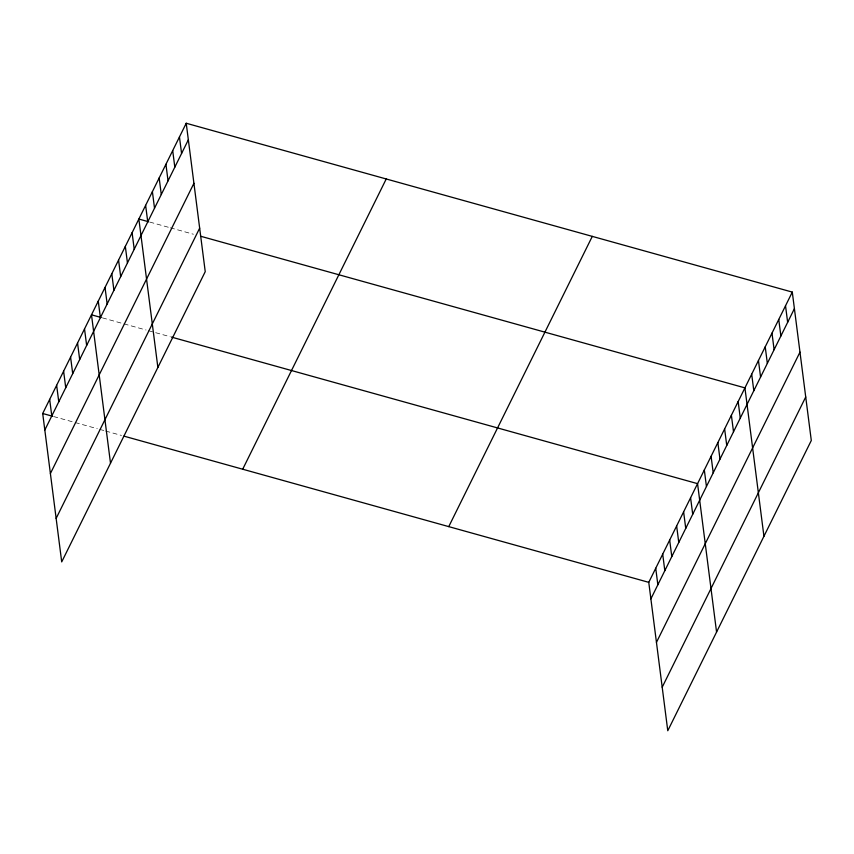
<?xml version="1.0" encoding="UTF-8"?>
<svg xmlns="http://www.w3.org/2000/svg" width="854" height="854" viewBox="0 0 854 854"><rect width="100%" height="100%" fill="white"/><g stroke="black" fill="none" stroke-linecap="round" stroke-linejoin="round"><path stroke-width="0.64" stroke-dasharray="4.27 3.2" d="M149.77 222.072L169.167 227.474M170.384 227.815L193.41 234.231M102.405 317.859L146.045 330.007M148.468 330.69L170.288 336.764M53.61 416.538L97.249 428.697M99.672 429.37L104.519 430.726M105.725 431.056L121.492 435.444"/><path stroke-width="1.28" d="M186.225 123.254L205.238 271.657L61.712 561.9L42.7 413.496L186.225 123.254L792.288 292.1L811.3 440.504L667.775 730.746L648.762 582.343L792.288 292.1M44.814 430.032L188.35 139.789M50.397 473.554L193.922 183.311M56.14 518.389L199.665 228.146M242.696 469.22L386.232 178.977M448.756 526.619L592.292 236.377M650.876 598.878L794.412 308.636M656.448 642.389L799.984 352.147M662.192 687.224L805.728 396.982M148.564 221.741L138.86 219.04L157.873 367.444M200.679 236.259L744.923 387.876L763.935 536.28M101.199 317.517L91.495 314.816L110.508 463.22M171.505 337.106L697.558 483.652L716.57 632.067M42.7 413.496L52.393 416.197M123.915 436.127L648.762 582.343M785.52 305.775L787.644 322.321M778.752 319.46L780.876 335.996M771.995 333.145L774.108 349.681M765.227 346.831L767.34 363.366M758.459 360.505L760.572 377.052M751.691 374.191L753.804 390.726M738.155 401.561L740.279 418.097M731.387 415.247L733.511 431.782M724.63 428.921L726.743 445.457M717.862 442.607L719.975 459.142M711.094 456.292L713.207 472.828M704.326 469.978L706.439 486.513M690.587 497.754L692.711 514.289M683.616 511.856L685.741 528.391M676.646 525.947L678.759 542.482M669.675 540.048L671.788 556.584M662.704 554.139L664.818 570.685M655.733 568.241L657.847 584.776M179.457 136.939L181.582 153.474M172.7 150.624L174.814 167.16M165.932 164.31L168.046 180.845M159.164 177.984L161.278 194.52M152.396 191.67L154.521 208.205M145.628 205.355L147.753 221.891M132.103 232.715L134.217 249.261M125.335 246.4L127.449 262.936M118.567 260.086L120.681 276.621M111.799 273.771L113.913 290.307M105.031 287.446L107.156 303.992M98.263 301.131L100.388 317.667M84.525 328.918L86.649 345.454M77.554 343.009L79.678 359.545M70.583 357.111L72.707 373.646M63.612 371.202L65.737 387.748M56.642 385.303L58.766 401.839M49.671 399.405L51.795 415.941"/></g></svg>
